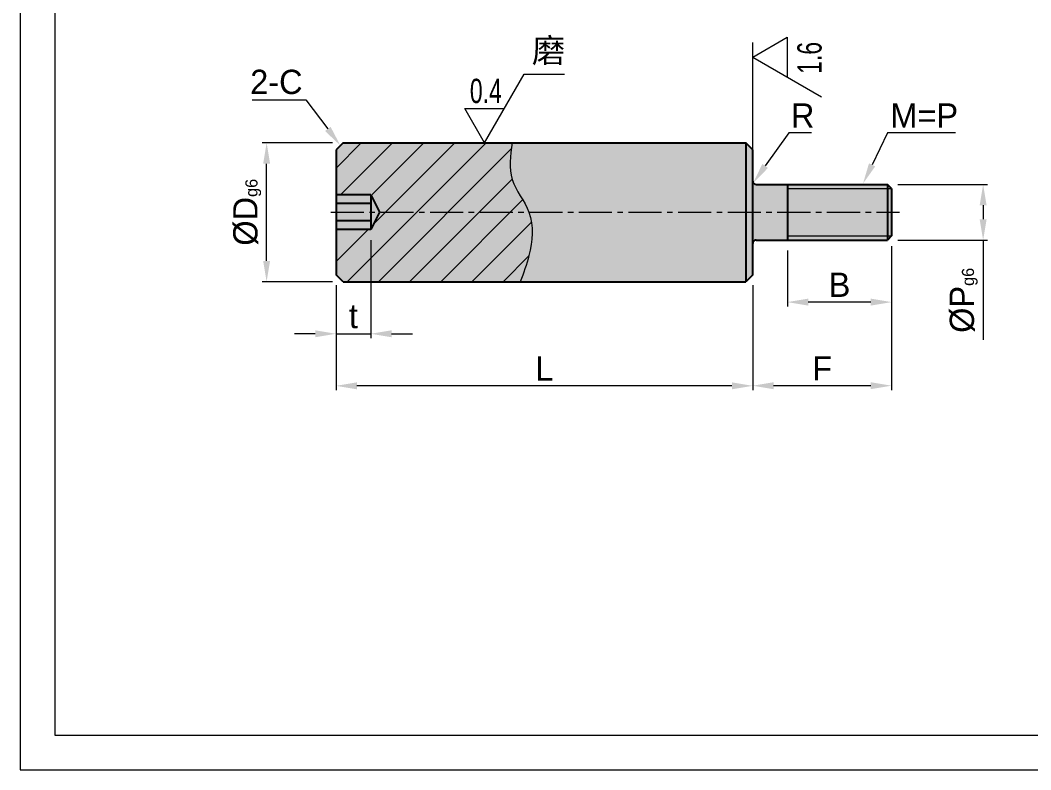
# Model space of a CAD drawing. Header units: millimetres. Extents: x 45 to 639, y 17 to 437.
# Drawn here: x 45.4 to 336.5, y 16.9 to 232.9 of the extents above; entities that cross this region are included whole.
import ezdxf
from ezdxf.enums import TextEntityAlignment as Align

# ---------------------------------------------------------------- set-up
doc = ezdxf.new("R2010")
doc.units = ezdxf.units.MM
doc.header["$LTSCALE"] = 0.5
doc.header["$PDMODE"] = 35
doc.linetypes.add('CENTER', pattern=[50.8, 31.75, -6.35, 6.35, -6.35])
doc.linetypes.add('CENTER2', pattern=[28.575, 19.05, -3.175, 3.175, -3.175])
doc.layers.get('0').update_dxf_attribs({"lineweight": 9})
for name, color, linetype, lineweight in [('剖面线', 7, 'Continuous', 13), ('图框', 7, 'Continuous', 13), ('文本、辅助线', 7, 'Continuous', 13), ('标注线', 7, 'Continuous', 13), ('点画线', 7, 'CENTER', 5), ('粗实线', 7, 'Continuous', 25), ('细实线', 7, 'Continuous', 13)]:
    doc.layers.add(name, color=color, linetype=linetype, lineweight=lineweight)
doc.layers.add('填充图案底色', color=7, linetype='Continuous', lineweight=13, true_color=0xf3f3f3)
doc.layers.add('规格型号颜色', color=7, linetype='Continuous', lineweight=13, true_color=0x07539e)
doc.styles.get("Standard").update_dxf_attribs({"font": 'SourceHanSansSC-Normal.ttf'})
doc.styles.add('雅源', font='SourceHanSansSC-Normal.ttf', dxfattribs={"height": 3.5})
doc.styles.add('雅源字体', font='SourceHanSansSC-Normal.ttf', dxfattribs={"width": 0.707, "height": 3.5})
doc.dimstyles.new('A', dxfattribs={"dimtxt": 7, "dimasz": 6, "dimexe": 1.25, "dimexo": 3, "dimgap": 1.5, "dimtad": 1, "dimdsep": 46, "dimtxsty": 'Standard', "dimcen": 0, "dimclrd": 256, "dimclre": 256, "dimclrt": 256, "dimazin": 0, "dimtfac": 1, "dimtmove": 0, "dimatfit": 3, "dimldrblk": 'DOT', "dimfxl": 1.75, "dimlwd": -1, "dimlwe": -1, "dimarcsym": 0})
doc.dimstyles.new('尺寸标注-35：字高3.5', dxfattribs={"dimtxt": 7, "dimasz": 6, "dimexe": 1.25, "dimexo": 3, "dimgap": 1.5, "dimtad": 1, "dimdsep": 46, "dimtxsty": 'Standard', "dimcen": 0, "dimclrd": 256, "dimclre": 256, "dimclrt": 256, "dimazin": 0, "dimtfac": 1, "dimtmove": 0, "dimatfit": 3, "dimldrblk": 'DOT', "dimfxl": 1.75, "dimlwd": -1, "dimlwe": -1, "dimarcsym": 0})
doc.dimstyles.new('尺寸标注-35：字高3.5$4', dxfattribs={"dimtxt": 7, "dimasz": 6, "dimexe": 1.25, "dimexo": 3, "dimgap": 1.5, "dimtad": 1, "dimtih": 1, "dimtoh": 1, "dimdsep": 46, "dimtxsty": 'Standard', "dimcen": 0, "dimclrd": 256, "dimclre": 256, "dimclrt": 256, "dimazin": 0, "dimtfac": 1, "dimtofl": 0, "dimtmove": 0, "dimatfit": 3, "dimldrblk": 'DOT', "dimfxl": 1.75, "dimlwd": -1, "dimlwe": -1, "dimarcsym": 0})

# ---------------------------------------------------------------- blocks, each defined once
blk = doc.blocks.new('A2图框')
at = {"layer": '图框'}
for points in [[(0, 0), (594, 0), (594, 420), (0, 420)], [(10, 10), (584, 10), (584, 410), (10, 410)]]:
    blk.add_lwpolyline(points, close=True, dxfattribs=at)
at = {"layer": '图框', "style": '雅源'}
for tag, p in [('图号', (526.15, 404.54)), ('表面处理', (339.55, 25.54)), ('比例', (443.24, 25.66)), ('零件名称', (339.31, 18.71)), ('绘图', (477.06, 18.35)), ('设计', (517.53, 18.56)), ('审核', (557.84, 18.54)), ('型号（材质）', (339.24, 11.28)), ('版本', (489.6, 11.59)), ('总页数', (537.9, 11.49)), ('页数', (569.07, 11.54))]:
    blk.add_attdef(tag, p, '', height=3.5, dxfattribs=at)
at = {"layer": '文本、辅助线', "lineweight": 30, "flags": 104}
blk.add_attdef('文字注释', text='', height=7, dxfattribs=at).set_placement((58.69, 335.36), align=Align.TOP_LEFT)
at = {"layer": '规格型号颜色', "lineweight": 30, "flags": 104}
blk.add_attdef('规格型号', text='', height=7, dxfattribs=at).set_placement((58.69, 321.27), align=Align.TOP_LEFT)
blk = doc.blocks.new('*U26')
at = {"layer": '点画线', "color": 0, "linetype": 'CENTER2', "transparency": 16777216}
blk.add_line((-61.5, 0), (102.3, 0), dxfattribs=at)
blk = doc.blocks.new('*D28')
at = {"layer": 'Defpoints', "color": 0, "transparency": 16777216}
for p in [(266.37, 169.53), (296.37, 170.73), (266.37, 151.65)]:
    blk.add_point(p, dxfattribs=at)
at = {"layer": '标注线', "transparency": 16777216}
for p, q in [((266.37, 166.53), (266.37, 150.4)), ((296.37, 167.73), (296.37, 150.4)), ((290.37, 151.65), (272.37, 151.65))]:
    blk.add_line(p, q, dxfattribs=at)
for points in [[(272.37, 152.65), (272.37, 150.65), (266.37, 151.65)], [(290.37, 152.65), (290.37, 150.65), (296.37, 151.65)]]:
    blk.add_solid(points, dxfattribs=at)
at = {"layer": '标注线', "transparency": 16777216, "insert": (281.37, 156.65), "char_height": 7, "attachment_point": 5}
blk.add_mtext('{\\fSource Han Sans SC Medium|b0|i0|c134|p34;\\C30;B}', dxfattribs=at)
blk = doc.blocks.new('_Dot')
at = {"color": 0, "linetype": 'ByBlock', "lineweight": -2}
blk.add_line((-0.5, 0), (-1, 0), dxfattribs=at)
at = {"color": 0, "linetype": 'ByBlock', "const_width": 0.5}
blk.add_lwpolyline([(-0.25, 0, 1), (0.25, 0, 1)], format="xyb", close=True, dxfattribs=at)
blk = doc.blocks.new('*D29')
at = {"layer": 'Defpoints', "color": 0, "transparency": 16777216}
for p in [(296.37, 170.73), (256.37, 159.53), (256.37, 127.57)]:
    blk.add_point(p, dxfattribs=at)
at = {"layer": '标注线', "transparency": 16777216}
for p, q in [((296.37, 167.73), (296.37, 126.32)), ((256.37, 156.53), (256.37, 126.32)), ((290.37, 127.57), (262.37, 127.57))]:
    blk.add_line(p, q, dxfattribs=at)
for points in [[(262.37, 128.57), (262.37, 126.57), (256.37, 127.57)], [(290.37, 128.57), (290.37, 126.57), (296.37, 127.57)]]:
    blk.add_solid(points, dxfattribs=at)
at = {"layer": '标注线', "transparency": 16777216, "insert": (276.37, 132.57), "char_height": 7, "attachment_point": 5}
blk.add_mtext('{\\fSource Han Sans SC Medium|b0|i0|c134|p34;\\C30;F}', dxfattribs=at)
blk = doc.blocks.new('*D30')
at = {"layer": 'Defpoints', "color": 0, "transparency": 16777216}
for p in [(136.37, 159.53), (256.37, 159.53), (136.37, 127.53)]:
    blk.add_point(p, dxfattribs=at)
at = {"layer": '标注线', "transparency": 16777216}
for p, q in [((136.37, 156.53), (136.37, 126.28)), ((256.37, 156.53), (256.37, 126.28)), ((250.37, 127.53), (142.37, 127.53))]:
    blk.add_line(p, q, dxfattribs=at)
for points in [[(142.37, 128.53), (142.37, 126.53), (136.37, 127.53)], [(250.37, 128.53), (250.37, 126.53), (256.37, 127.53)]]:
    blk.add_solid(points, dxfattribs=at)
at = {"layer": '标注线', "transparency": 16777216, "insert": (196.37, 132.53), "char_height": 7, "width": 4.0651, "attachment_point": 5}
blk.add_mtext('{\\fSource Han Sans SC Medium|b0|i0|c134|p34;\\C30;L}', dxfattribs=at)
blk = doc.blocks.new('*D31')
at = {"layer": 'Defpoints', "color": 0, "transparency": 16777216}
for p in [(116.37, 197.53), (138.37, 197.53), (138.37, 157.53)]:
    blk.add_point(p, dxfattribs=at)
at = {"layer": '标注线', "transparency": 16777216}
for p, q in [((135.37, 197.53), (115.12, 197.53)), ((116.37, 163.53), (116.37, 191.53)), ((135.37, 157.53), (115.12, 157.53))]:
    blk.add_line(p, q, dxfattribs=at)
for points in [[(115.37, 191.53), (117.37, 191.53), (116.37, 197.53)], [(115.37, 163.53), (117.37, 163.53), (116.37, 157.53)]]:
    blk.add_solid(points, dxfattribs=at)
at = {"layer": '标注线', "transparency": 16777216, "insert": (110.77, 177.53), "char_height": 7, "attachment_point": 5, "rotation": 90}
blk.add_mtext('{\\fSource Han Sans SC Medium|b0|i0|c134|p34;\\C256;%%C\\C30;D\\H0.5x;\\C256;g6}', dxfattribs=at)
blk = doc.blocks.new('*D32')
at = {"layer": 'Defpoints', "color": 0, "transparency": 16777216}
for p in [(255.79, 184.99), (256.49, 185.98)]:
    blk.add_point(p, dxfattribs=at)
at = {"layer": '标注线', "transparency": 16777216}
for p, q in [((266.74, 200.39), (259.97, 190.87)), ((273.3, 200.39), (266.74, 200.39))]:
    blk.add_line(p, q, dxfattribs=at)
blk.add_solid([(259.15, 191.45), (260.78, 190.29), (256.49, 185.98)], dxfattribs=at)
at = {"layer": '标注线', "transparency": 16777216, "insert": (270.77, 205.39), "char_height": 7, "attachment_point": 5}
blk.add_mtext('{\\fSource Han Sans SC Medium|b0|i0|c134|p34;\\C30;R}', dxfattribs=at)
blk = doc.blocks.new('*D33')
at = {"layer": 'Defpoints', "color": 0, "transparency": 16777216}
for p in [(287.61, 184.69), (288.14, 185.79)]:
    blk.add_point(p, dxfattribs=at)
at = {"layer": '标注线', "transparency": 16777216}
for p, q in [((295.23, 200.39), (290.76, 191.18)), ((314.82, 200.39), (295.23, 200.39))]:
    blk.add_line(p, q, dxfattribs=at)
blk.add_solid([(289.86, 191.62), (291.66, 190.75), (288.14, 185.79)], dxfattribs=at)
at = {"layer": '标注线', "transparency": 16777216, "insert": (305.78, 205.39), "char_height": 7, "attachment_point": 5}
blk.add_mtext('{\\fSource Han Sans SC Medium|b0|i0|c134|p34;\\C30;M\\C256;=\\C30;P}', dxfattribs=at)
blk = doc.blocks.new('*D34')
at = {"layer": 'Defpoints', "color": 0, "transparency": 16777216}
for p in [(295.17, 185.53), (322.74, 185.53), (295.17, 169.53)]:
    blk.add_point(p, dxfattribs=at)
at = {"layer": '标注线', "transparency": 16777216}
for p, q in [((298.17, 185.53), (323.99, 185.53)), ((322.74, 179.53), (322.74, 175.53)), ((298.17, 169.53), (323.99, 169.53)), ((322.74, 169.53), (322.74, 140.83))]:
    blk.add_line(p, q, dxfattribs=at)
for points in [[(321.74, 179.53), (323.74, 179.53), (322.74, 185.53)], [(321.74, 175.53), (323.74, 175.53), (322.74, 169.53)]]:
    blk.add_solid(points, dxfattribs=at)
at = {"layer": '标注线', "transparency": 16777216, "insert": (317.14, 152.16), "char_height": 7, "attachment_point": 5, "rotation": 90}
blk.add_mtext('{\\fSource Han Sans SC Medium|b0|i0|c134|p34;%%C\\C30;P\\H0.5x;\\C256;g6}', dxfattribs=at)
blk = doc.blocks.new('*D35')
at = {"layer": 'Defpoints', "color": 0, "transparency": 16777216}
for p in [(137.61, 196.76), (138.34, 195.79)]:
    blk.add_point(p, dxfattribs=at)
at = {"layer": '标注线', "transparency": 16777216}
for p, q in [((112.2, 209.91), (127.67, 209.91)), ((127.67, 209.91), (133.99, 201.55))]:
    blk.add_line(p, q, dxfattribs=at)
blk.add_solid([(134.79, 202.15), (133.19, 200.94), (137.61, 196.76)], dxfattribs=at)
at = {"layer": '标注线', "transparency": 16777216, "insert": (119.18, 215.04), "char_height": 7, "attachment_point": 5}
blk.add_mtext('2-{\\fSource Han Sans SC Medium|b0|i0|c134|p34;\\C30;C}', dxfattribs=at)
blk = doc.blocks.new('*D36')
at = {"layer": 'Defpoints', "color": 0, "transparency": 16777216}
for p in [(146.37, 172.53), (136.37, 159.53), (146.37, 142.53)]:
    blk.add_point(p, dxfattribs=at)
at = {"layer": '标注线', "transparency": 16777216}
for p, q in [((146.37, 169.53), (146.37, 141.28)), ((136.37, 156.53), (136.37, 141.28)), ((130.37, 142.53), (124.37, 142.53)), ((136.37, 142.53), (146.37, 142.53)), ((152.37, 142.53), (158.37, 142.53))]:
    blk.add_line(p, q, dxfattribs=at)
for points in [[(130.37, 143.53), (130.37, 141.53), (136.37, 142.53)], [(152.37, 143.53), (152.37, 141.53), (146.37, 142.53)]]:
    blk.add_solid(points, dxfattribs=at)
at = {"layer": '标注线', "transparency": 16777216, "insert": (141.37, 147.59), "char_height": 7, "attachment_point": 5}
blk.add_mtext('{\\fSource Han Sans SC Medium|b0|i0|c134|p34;\\C30;t}', dxfattribs=at)
blk = doc.blocks.new('表面粗糙度（两位朝下）')
at = {"layer": '标注线'}
for p, q in [((0, 0), (-5.71, -9.9)), ((0, 0), (2.86, -4.95)), ((2.86, -4.95), (-2.86, -4.95))]:
    blk.add_line(p, q, dxfattribs=at)
at = {"layer": '标注线', "style": '雅源字体', "width": 0.707}
blk.add_attdef('6.3', (-2.42, -9.92), '', height=3.5, dxfattribs=at)
blk = doc.blocks.new('表面粗糙度（磨）')
at = {"layer": '标注线'}
for p, q in [((0, 0), (5.71, 9.9)), ((5.71, 9.9), (11.49, 9.9)), ((-2.86, 4.95), (2.86, 4.95)), ((0, 0), (-2.86, 4.95))]:
    blk.add_line(p, q, dxfattribs=at)
at = {"layer": '标注线', "insert": (6.8, 15.07), "char_height": 3.5, "attachment_point": 1}
blk.add_mtext_dynamic_manual_height_columns('磨', width=4.5668, gutter_width=35, heights=[0], dxfattribs=at)
at = {"layer": '标注线', "style": '雅源字体', "width": 0.707}
blk.add_attdef('6.3', (-2.13, 5.73), '', height=3.5, dxfattribs=at)

msp = doc.modelspace()

# ---------------------------------------------------------------- hatches: boundary and pattern name
at = {"layer": '剖面线'}
h = msp.add_hatch(dxfattribs=at)
h.set_pattern_fill('ANSI31', color=256, scale=2)
edge = h.paths.add_edge_path()
edge.add_spline(control_points=[(189.44, 157.531), (190.352, 160.002), (192.686, 166.332), (193.369, 173.662), (191.923, 177.53), (191.923, 177.53)], knot_values=[21.1726743, 21.1726743, 21.1726743, 21.1726743, 29.1364196, 41.5688314, 41.569167, 41.569167, 41.569167, 41.569167], degree=3, periodic=0)
edge.add_line((191.923, 177.53), (148.874, 177.53))
edge.add_line((148.874, 177.53), (146.375, 172.53))
edge.add_line((146.375, 172.53), (136.375, 172.53))
edge.add_line((136.375, 172.53), (136.375, 159.531))
edge.add_line((136.375, 159.531), (138.375, 157.531))
edge.add_line((138.375, 157.531), (189.44, 157.531))
edge = h.paths.add_edge_path()
edge.add_spline(control_points=[(191.923, 177.53), (190.692, 180.82), (185.53, 186.536), (186.564, 193.862), (187.081, 197.529)], knot_values=[0, 0, 0, 0, 10.5740467, 21.1726743, 21.1726743, 21.1726743, 21.1726743], degree=3, periodic=0)
edge.add_line((187.081, 197.53), (138.375, 197.53))
edge.add_line((138.375, 197.53), (136.375, 195.53))
edge.add_line((136.375, 195.53), (136.375, 182.53))
edge.add_line((136.375, 182.53), (146.375, 182.53))
edge.add_line((146.375, 182.53), (148.875, 177.53))
edge.add_line((148.875, 177.53), (191.923, 177.53))
at = {"layer": '填充图案底色'}
h = msp.add_hatch(color=256, dxfattribs=at)
h.dxf.hatch_style = 1
h.paths.add_polyline_path([(136.375, 195.529), (138.375, 197.529), (254.375, 197.529), (256.375, 195.529), (256.375, 186.53, 0.4142136), (257.375, 185.53), (295.175, 185.53), (296.375, 184.33), (296.375, 170.73), (295.175, 169.53), (257.375, 169.53, 0.4142136), (256.375, 168.53), (256.375, 159.531), (254.374, 157.53), (138.375, 157.53), (136.375, 159.531)])

# ---------------------------------------------------------------- linework, layer by layer
at = {"layer": '标注线'}
for p, q in [((256.375, 195.53), (256.375, 226.433)), ((143.1, 157.531), (143.1, 157.531))]:
    msp.add_line(p, q, dxfattribs=at)
at = {"layer": '粗实线'}
for p, q in [((138.375, 197.53), (136.375, 195.53)), ((136.375, 195.53), (136.375, 159.531)), ((138.375, 197.53), (254.375, 197.53)), ((256.375, 195.53), (254.375, 197.53)), ((254.375, 197.53), (254.375, 157.531)), ((256.375, 159.531), (256.375, 195.53)), ((257.375, 185.53), (295.175, 185.53)), ((266.375, 185.53), (266.375, 169.53)), ((296.375, 184.33), (295.175, 185.53)), ((295.175, 185.53), (295.175, 169.53)), ((296.375, 184.33), (296.375, 170.73)), ((146.375, 182.53), (136.375, 182.53)), ((146.375, 182.53), (146.375, 172.53)), ((146.375, 182.53), (148.875, 177.53)), ((146.375, 180.03), (136.375, 180.03)), ((146.375, 175.03), (136.375, 175.03)), ((148.875, 177.53), (146.375, 172.53)), ((148.875, 177.53), (148.875, 177.53)), ((146.375, 172.53), (136.375, 172.53)), ((257.375, 169.53), (295.175, 169.53)), ((296.375, 170.73), (295.175, 169.53)), ((138.375, 157.531), (136.375, 159.531)), ((138.375, 157.531), (254.375, 157.531)), ((256.375, 159.531), (254.375, 157.531))]:
    msp.add_line(p, q, dxfattribs=at)
for centre, start, end in [((257.375, 186.53), 180, 270), ((257.375, 168.53), 90, 180)]:
    msp.add_arc(centre, 1, start, end, dxfattribs=at)
at = {"layer": '细实线'}
for p, q in [((266.375, 184.33), (296.375, 184.33)), ((266.375, 170.73), (296.375, 170.73))]:
    msp.add_line(p, q, dxfattribs=at)
msp.add_spline([(187.081, 197.529), (187.081, 186.931), (191.923, 177.53), (191.923, 165.097), (189.44, 157.53)], degree=3, dxfattribs=at)

# ---------------------------------------------------------------- block references
at = {"layer": '标注线'}
msp.add_blockref('A2图框', (45.402, 16.927), dxfattribs=at)
at = {"layer": '标注线', "xscale": 2, "yscale": 2, "zscale": 2}
msp.add_blockref('表面粗糙度（磨）', (179.169, 197.53), dxfattribs=at).add_auto_attribs({'6.3': '0.4'})
at = {"layer": '点画线', "linetype": 'CENTER2'}
msp.add_blockref('*U26', (196.375, 177.53), dxfattribs=at)
at = {"layer": '粗实线', "xscale": 2, "yscale": 2, "zscale": 2, "rotation": 90}
msp.add_blockref('表面粗糙度（两位朝下）', (256.375, 222.243), dxfattribs=at).add_auto_attribs({'6.3': '1.6'})

# ---------------------------------------------------------------- dimensions: what is measured, and where the dimension line sits
at = {"layer": '标注线'}
for center, mpoint, text, picture, middle in [((138.337, 195.79), (137.605, 196.759), '2-{\\fSource Han Sans SC Medium|b0|i0|c134|p34;\\C30;C}', '*D35', (119.181, 209.913)), ((255.788, 184.987), (256.491, 185.976), '{\\fSource Han Sans SC Medium|b0|i0|c134|p34;\\C30;R}', '*D32', (270.77, 200.39)), ((287.612, 184.694), (288.142, 185.786), '{\\fSource Han Sans SC Medium|b0|i0|c134|p34;\\C30;M\\C256;=\\C30;P}', '*D33', (305.776, 200.39))]:
    dim = msp.add_radius_dim(center=center, mpoint=mpoint, text=text, dimstyle='尺寸标注-35：字高3.5$4', dxfattribs=at)
    dim.commit()
    dim.dimension.update_dxf_attribs({"geometry": picture, "text_midpoint": middle, "dimtype": 164})
for base, p1, p2, angle, text, picture, middle in [((116.375, 197.53), (138.375, 157.531), (138.375, 197.53), 90, '{\\fSource Han Sans SC Medium|b0|i0|c134|p34;\\C256;%%C\\C30;D\\H0.5x;\\C256;g6}', '*D31', (110.774, 177.53)), ((256.375, 127.574), (296.375, 170.73), (256.375, 159.531), 180, '{\\fSource Han Sans SC Medium|b0|i0|c134|p34;\\C30;F}', '*D29', (276.375, 132.574)), ((266.375, 151.649), (296.375, 170.73), (266.375, 169.53), 180, '{\\fSource Han Sans SC Medium|b0|i0|c134|p34;\\C30;B}', '*D28', (281.375, 156.649)), ((136.375, 127.531), (256.375, 159.531), (136.375, 159.531), 180, '{\\fSource Han Sans SC Medium|b0|i0|c134|p34;\\C30;L}', '*D30', (196.375, 132.531))]:
    dim = msp.add_linear_dim(base=base, p1=p1, p2=p2, angle=angle, text=text, dimstyle='尺寸标注-35：字高3.5', dxfattribs=at)
    dim.commit()
    dim.dimension.update_dxf_attribs({"geometry": picture, "text_midpoint": middle})
dim = msp.add_linear_dim(base=(322.744, 185.53), p1=(295.175, 169.53), p2=(295.175, 185.53), angle=90, text='{\\fSource Han Sans SC Medium|b0|i0|c134|p34;%%C\\C30;P\\H0.5x;\\C256;g6}', dimstyle='尺寸标注-35：字高3.5', dxfattribs=at)
dim.commit()
dim.dimension.update_dxf_attribs({"geometry": '*D34', "text_midpoint": (322.744, 152.157), "dimtype": 160})
dim = msp.add_linear_dim(base=(146.375, 142.531), p1=(136.375, 159.531), p2=(146.375, 172.53), text='{\\fSource Han Sans SC Medium|b0|i0|c134|p34;\\C30;t}', dimstyle='A', dxfattribs=at)
dim.commit()
dim.dimension.update_dxf_attribs({"geometry": '*D36', "text_midpoint": (141.375, 147.592)})

doc.saveas('drawing.dxf')
